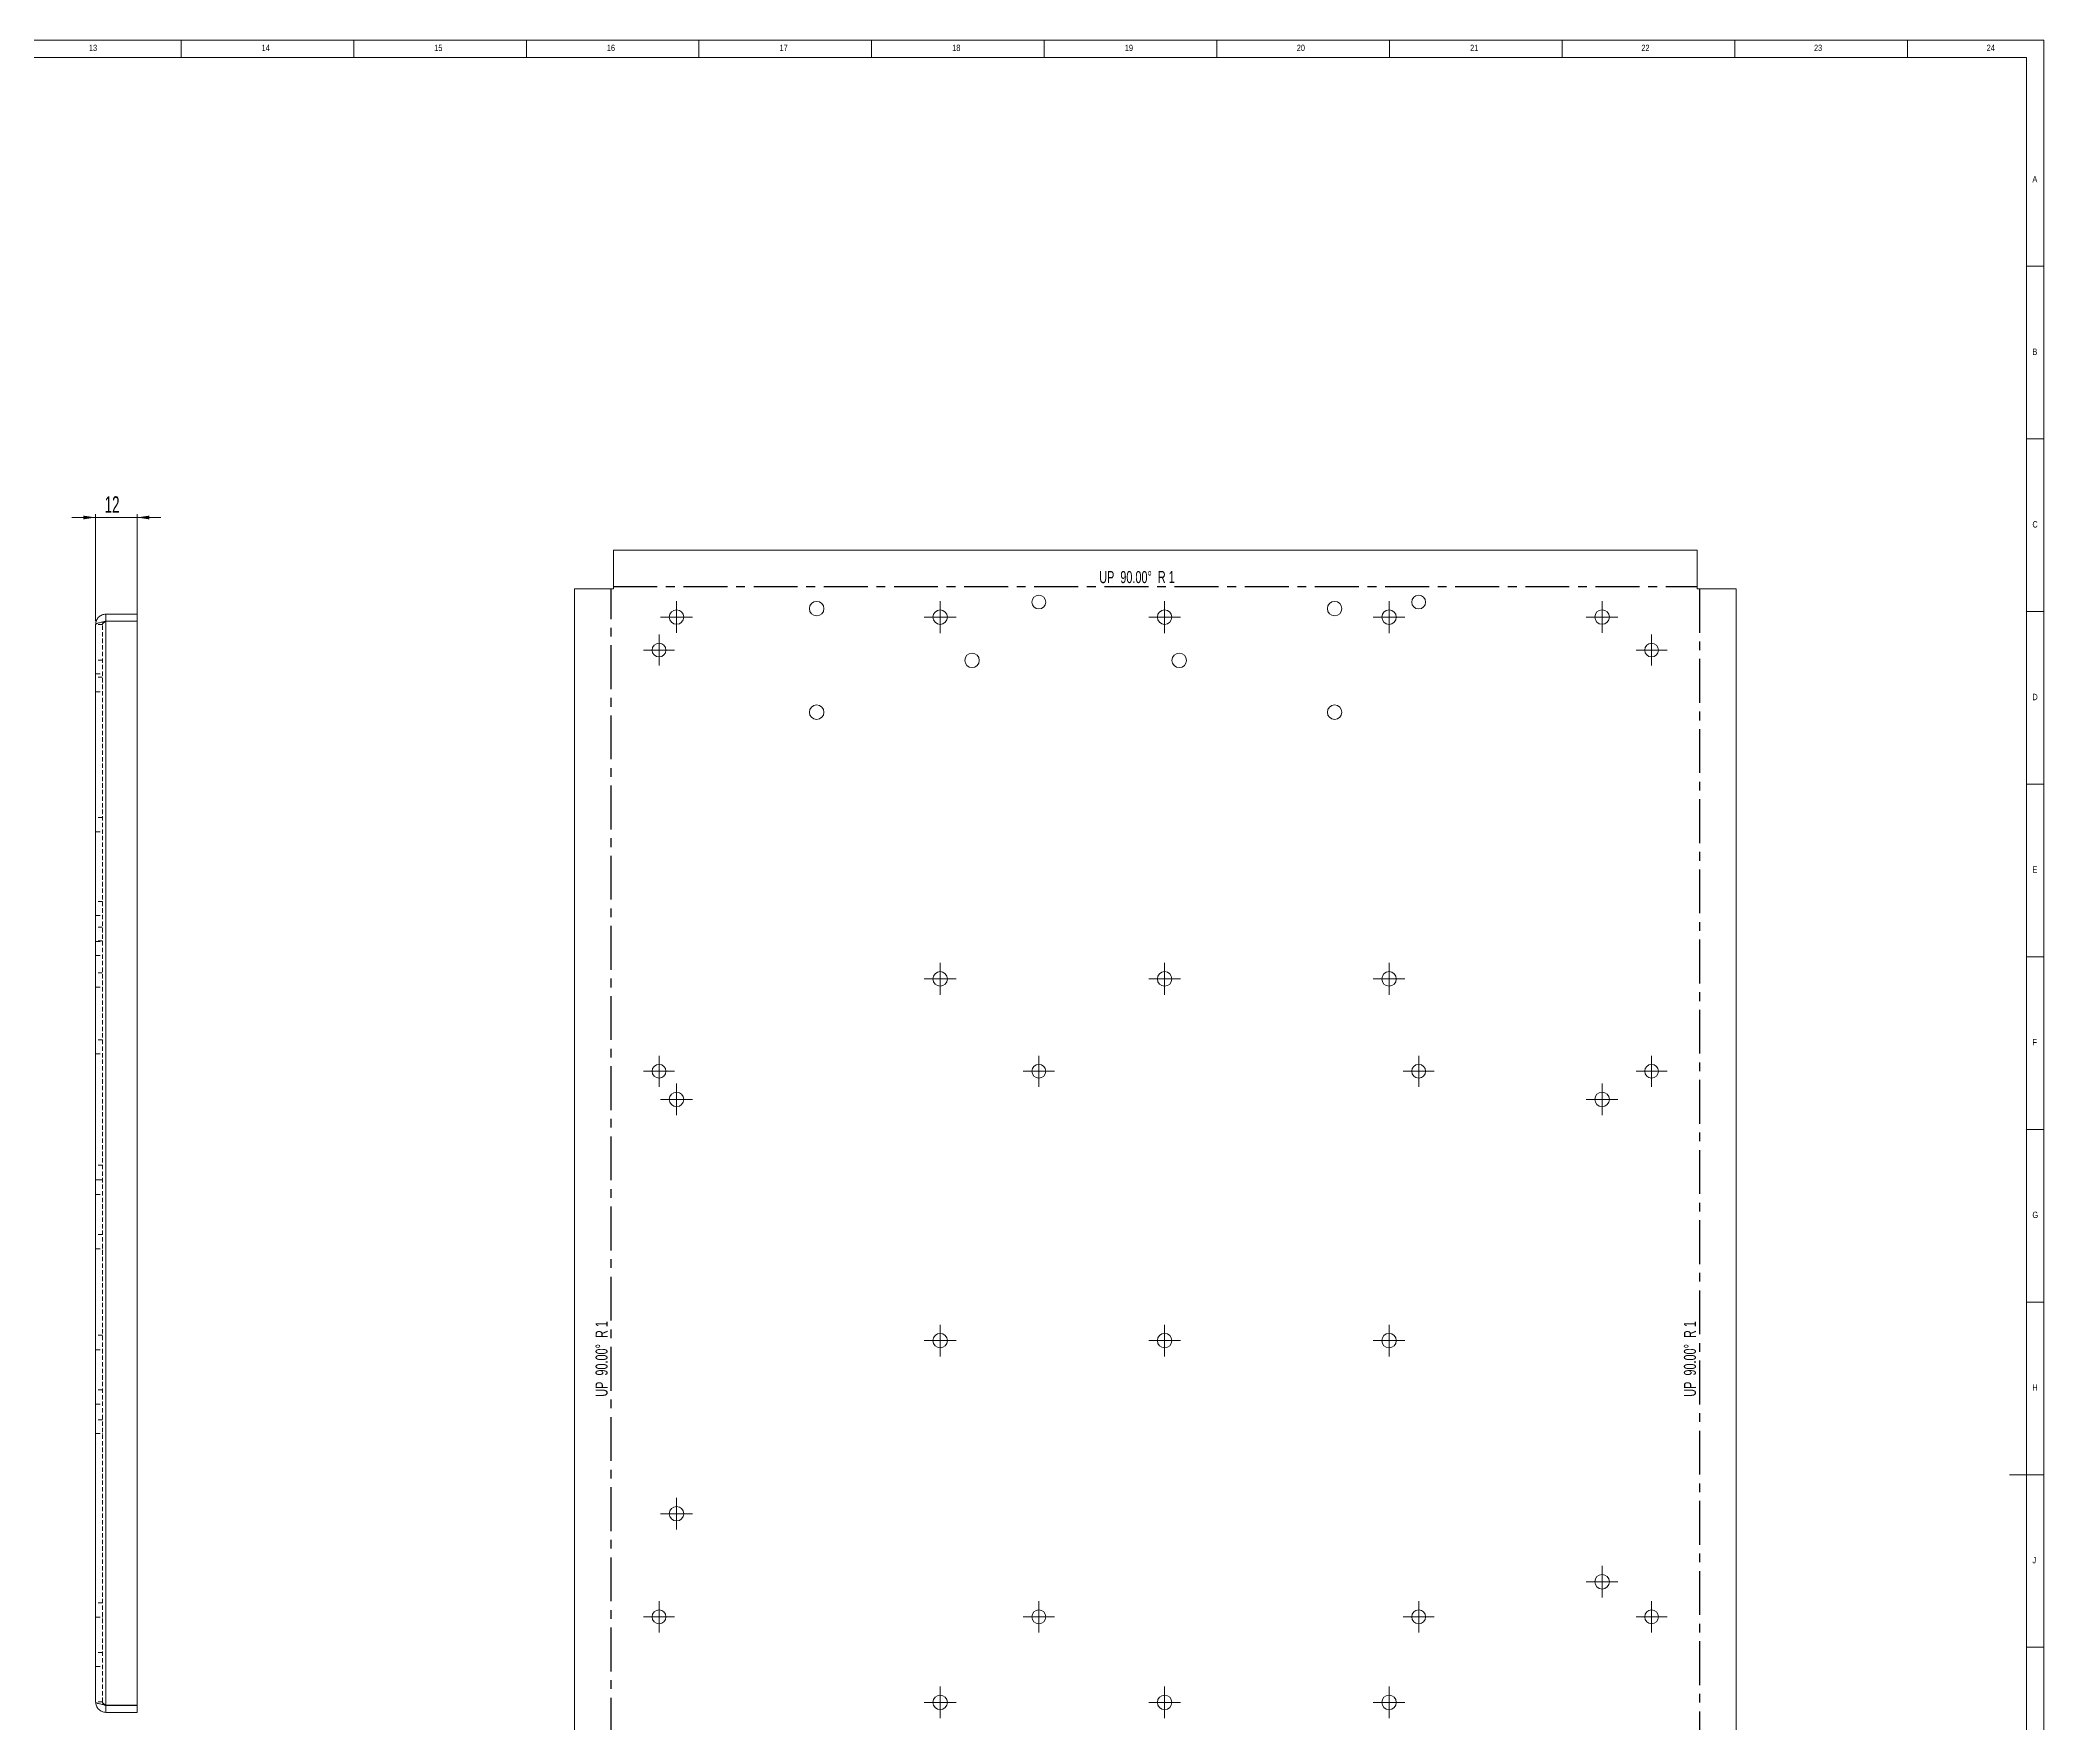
# Model space of a CAD drawing. Header units: millimetres. Extents: x 5 to 1184, y 5 to 836.
# Drawn here: x 604 to 1184, y 348 to 836 of the extents above; entities that cross this region are included whole.
import ezdxf

# ---------------------------------------------------------------- set-up
doc = ezdxf.new("R2010")
doc.units = ezdxf.units.MM
doc.linetypes.add('CENTERX2', pattern=[20.32, 12.7, -2.54, 2.54, -2.54])
doc.linetypes.add('HIDDEN', pattern=[1.905, 1.27, -0.635])
doc.styles.add('SLDTEXTSTYLE0', font='TXT', dxfattribs={"width": 0.75})
doc.styles.add('SLDTEXTSTYLE2', font='TXT', dxfattribs={"width": 0.605})
doc.styles.add('SLDTEXTSTYLE3', font='TXT', dxfattribs={"width": 0.671875})
doc.dimstyles.new('SLDDIMSTYLE2', dxfattribs={"dimtxt": 4.622974, "dimasz": 3.595646, "dimexe": 0, "dimexo": 0.0625, "dimgap": 1.155743, "dimtad": 2, "dimrnd": 1e-09, "dimzin": 12, "dimdsep": 46, "dimtxsty": 'SLDTEXTSTYLE2', "dimsah": 1, "dimcen": 0.09, "dimadec": 0, "dimazin": 0, "dimtfac": 1, "dimtofl": 0, "dimtmove": 0, "dimatfit": 3, "dimfxl": 1, "dimtolj": 1, "dimtzin": 12, "dimarcsym": 0})

# ---------------------------------------------------------------- blocks, each defined once
blk = doc.blocks.new('*D40')
at = {"color": 7, "linetype": 'Continuous', "lineweight": 0}
for p, q in [((619.76, 697.73), (612.85, 697.73)), ((619.76, 667.73), (619.76, 698.73)), ((619.76, 697.73), (631.76, 697.73)), ((631.76, 668.66), (631.76, 698.73)), ((631.76, 697.73), (638.67, 697.73))]:
    blk.add_line(p, q, dxfattribs=at)
for points in [[(619.76, 697.73), (616.16, 698.28), (616.16, 697.18)], [(631.76, 697.73), (635.36, 697.18), (635.36, 698.28)]]:
    blk.add_solid(points, dxfattribs=at)
at = {"color": 7, "linetype": 'Continuous', "lineweight": 0, "insert": (622.39, 703.87), "char_height": 4.763, "attachment_point": 1, "style": 'SLDTEXTSTYLE2'}
blk.add_mtext('12', dxfattribs=at)
blk = doc.blocks.new('SW_CENTERMARKSYMBOL_37')
at = {"color": 0, "linetype": 'Continuous', "lineweight": 0}
for p, q in [((-2.5, 0), (-4.6, 0)), ((0, 0), (-2.5, 0)), ((0, 2.5), (0, 4.6)), ((0, 0), (0, 2.5)), ((0, 0), (0, -2.5)), ((0, 0), (2.5, 0)), ((2.5, 0), (4.6, 0)), ((0, -2.5), (0, -4.6))]:
    blk.add_line(p, q, dxfattribs=at)
blk = doc.blocks.new('SW_CENTERMARKSYMBOL_39')
at = {"color": 0, "linetype": 'Continuous', "lineweight": 0}
for p, q in [((-2.5, 0), (-4.6, 0)), ((0, 0), (-2.5, 0)), ((0, 2.5), (0, 4.6)), ((0, 0), (0, 2.5)), ((0, 0), (0, -2.5)), ((0, 0), (2.5, 0)), ((2.5, 0), (4.6, 0)), ((0, -2.5), (0, -4.6))]:
    blk.add_line(p, q, dxfattribs=at)
blk = doc.blocks.new('SW_CENTERMARKSYMBOL_40')
at = {"color": 0, "linetype": 'Continuous', "lineweight": 0}
for p, q in [((-2.5, 0), (-4.6, 0)), ((0, 0), (-2.5, 0)), ((0, 2.5), (0, 4.6)), ((0, 0), (0, 2.5)), ((0, 0), (0, -2.5)), ((0, 0), (2.5, 0)), ((2.5, 0), (4.6, 0)), ((0, -2.5), (0, -4.6))]:
    blk.add_line(p, q, dxfattribs=at)
blk = doc.blocks.new('SW_CENTERMARKSYMBOL_41')
at = {"color": 0, "linetype": 'Continuous', "lineweight": 0}
for p, q in [((-2.5, 0), (-4.6, 0)), ((0, 0), (-2.5, 0)), ((0, 2.5), (0, 4.6)), ((0, 0), (0, 2.5)), ((0, 0), (0, -2.5)), ((0, 0), (2.5, 0)), ((2.5, 0), (4.6, 0)), ((0, -2.5), (0, -4.6))]:
    blk.add_line(p, q, dxfattribs=at)
blk = doc.blocks.new('SW_CENTERMARKSYMBOL_42')
at = {"color": 0, "linetype": 'Continuous', "lineweight": 0}
for p, q in [((-2.5, 0), (-4.6, 0)), ((0, 0), (-2.5, 0)), ((0, 2.5), (0, 4.6)), ((0, 0), (0, 2.5)), ((0, 0), (0, -2.5)), ((0, 0), (2.5, 0)), ((2.5, 0), (4.6, 0)), ((0, -2.5), (0, -4.6))]:
    blk.add_line(p, q, dxfattribs=at)
blk = doc.blocks.new('SW_CENTERMARKSYMBOL_43')
at = {"color": 0, "linetype": 'Continuous', "lineweight": 0}
for p, q in [((-2.5, 0), (-4.6, 0)), ((0, 0), (-2.5, 0)), ((0, 2.5), (0, 4.6)), ((0, 0), (0, 2.5)), ((0, 0), (0, -2.5)), ((0, 0), (2.5, 0)), ((2.5, 0), (4.6, 0)), ((0, -2.5), (0, -4.6))]:
    blk.add_line(p, q, dxfattribs=at)
blk = doc.blocks.new('SW_CENTERMARKSYMBOL_46')
at = {"color": 0, "linetype": 'Continuous', "lineweight": 0}
for p, q in [((-2.5, 0), (-4.6, 0)), ((0, 0), (-2.5, 0)), ((0, 2.5), (0, 4.6)), ((0, 0), (0, 2.5)), ((0, 0), (0, -2.5)), ((0, 0), (2.5, 0)), ((2.5, 0), (4.6, 0)), ((0, -2.5), (0, -4.6))]:
    blk.add_line(p, q, dxfattribs=at)
blk = doc.blocks.new('SW_CENTERMARKSYMBOL_47')
at = {"color": 0, "linetype": 'Continuous', "lineweight": 0}
for p, q in [((-2.5, 0), (-4.6, 0)), ((0, 0), (-2.5, 0)), ((0, 2.5), (0, 4.6)), ((0, 0), (0, 2.5)), ((0, 0), (0, -2.5)), ((0, 0), (2.5, 0)), ((2.5, 0), (4.6, 0)), ((0, -2.5), (0, -4.6))]:
    blk.add_line(p, q, dxfattribs=at)
blk = doc.blocks.new('SW_CENTERMARKSYMBOL_48')
at = {"color": 0, "linetype": 'Continuous', "lineweight": 0}
for p, q in [((-2.5, 0), (-4.6, 0)), ((0, 0), (-2.5, 0)), ((0, 2.5), (0, 4.6)), ((0, 0), (0, 2.5)), ((0, 0), (0, -2.5)), ((0, 0), (2.5, 0)), ((2.5, 0), (4.6, 0)), ((0, -2.5), (0, -4.6))]:
    blk.add_line(p, q, dxfattribs=at)
blk = doc.blocks.new('SW_CENTERMARKSYMBOL_49')
at = {"color": 0, "linetype": 'Continuous', "lineweight": 0}
for p, q in [((-2.5, 0), (-4.6, 0)), ((0, 0), (-2.5, 0)), ((0, 2.5), (0, 4.6)), ((0, 0), (0, 2.5)), ((0, 0), (0, -2.5)), ((0, 0), (2.5, 0)), ((2.5, 0), (4.6, 0)), ((0, -2.5), (0, -4.6))]:
    blk.add_line(p, q, dxfattribs=at)
blk = doc.blocks.new('SW_CENTERMARKSYMBOL_50')
at = {"color": 0, "linetype": 'Continuous', "lineweight": 0}
for p, q in [((-2.5, 0), (-4.6, 0)), ((0, 0), (-2.5, 0)), ((0, 2.5), (0, 4.6)), ((0, 0), (0, 2.5)), ((0, 0), (0, -2.5)), ((0, 0), (2.5, 0)), ((2.5, 0), (4.6, 0)), ((0, -2.5), (0, -4.6))]:
    blk.add_line(p, q, dxfattribs=at)
blk = doc.blocks.new('SW_CENTERMARKSYMBOL_51')
at = {"color": 0, "linetype": 'Continuous', "lineweight": 0}
for p, q in [((-2.5, 0), (-4.6, 0)), ((0, 0), (-2.5, 0)), ((0, 2.5), (0, 4.6)), ((0, 0), (0, 2.5)), ((0, 0), (0, -2.5)), ((0, 0), (2.5, 0)), ((2.5, 0), (4.6, 0)), ((0, -2.5), (0, -4.6))]:
    blk.add_line(p, q, dxfattribs=at)
blk = doc.blocks.new('SW_CENTERMARKSYMBOL_52')
at = {"color": 0, "linetype": 'Continuous', "lineweight": 0}
for p, q in [((-2.5, 0), (-4.6, 0)), ((0, 0), (-2.5, 0)), ((0, 2.5), (0, 4.6)), ((0, 0), (0, 2.5)), ((0, 0), (0, -2.5)), ((0, 0), (2.5, 0)), ((2.5, 0), (4.6, 0)), ((0, -2.5), (0, -4.6))]:
    blk.add_line(p, q, dxfattribs=at)
blk = doc.blocks.new('SW_CENTERMARKSYMBOL_53')
at = {"color": 0, "linetype": 'Continuous', "lineweight": 0}
for p, q in [((-2.5, 0), (-4.6, 0)), ((0, 0), (-2.5, 0)), ((0, 2.5), (0, 4.6)), ((0, 0), (0, 2.5)), ((0, 0), (0, -2.5)), ((0, 0), (2.5, 0)), ((2.5, 0), (4.6, 0)), ((0, -2.5), (0, -4.6))]:
    blk.add_line(p, q, dxfattribs=at)
blk = doc.blocks.new('SW_CENTERMARKSYMBOL_54')
at = {"color": 0, "linetype": 'Continuous', "lineweight": 0}
for p, q in [((-2.5, 0), (-4.6, 0)), ((0, 0), (-2.5, 0)), ((0, 2.5), (0, 4.6)), ((0, 0), (0, 2.5)), ((0, 0), (0, -2.5)), ((0, 0), (2.5, 0)), ((2.5, 0), (4.6, 0)), ((0, -2.5), (0, -4.6))]:
    blk.add_line(p, q, dxfattribs=at)
blk = doc.blocks.new('SW_CENTERMARKSYMBOL_55')
at = {"color": 0, "linetype": 'Continuous', "lineweight": 0}
for p, q in [((-2.5, 0), (-4.6, 0)), ((0, 0), (-2.5, 0)), ((0, 2.5), (0, 4.6)), ((0, 0), (0, 2.5)), ((0, 0), (0, -2.5)), ((0, 0), (2.5, 0)), ((2.5, 0), (4.6, 0)), ((0, -2.5), (0, -4.6))]:
    blk.add_line(p, q, dxfattribs=at)
blk = doc.blocks.new('SW_CENTERMARKSYMBOL_56')
at = {"color": 0, "linetype": 'Continuous', "lineweight": 0}
for p, q in [((-2.5, 0), (-4.6, 0)), ((0, 0), (-2.5, 0)), ((0, 2.5), (0, 4.6)), ((0, 0), (0, 2.5)), ((0, 0), (0, -2.5)), ((0, 0), (2.5, 0)), ((2.5, 0), (4.6, 0)), ((0, -2.5), (0, -4.6))]:
    blk.add_line(p, q, dxfattribs=at)
blk = doc.blocks.new('SW_CENTERMARKSYMBOL_58')
at = {"color": 0, "linetype": 'Continuous', "lineweight": 0}
for p, q in [((-2.5, 0), (-4.5, 0)), ((0, 0), (-2.5, 0)), ((0, 2.5), (0, 4.5)), ((0, 0), (0, 2.5)), ((0, 0), (0, -2.5)), ((0, 0), (2.5, 0)), ((2.5, 0), (4.5, 0)), ((0, -2.5), (0, -4.5))]:
    blk.add_line(p, q, dxfattribs=at)
blk = doc.blocks.new('SW_CENTERMARKSYMBOL_59')
at = {"color": 0, "linetype": 'Continuous', "lineweight": 0}
for p, q in [((-2.5, 0), (-4.5, 0)), ((0, 0), (-2.5, 0)), ((0, 2.5), (0, 4.5)), ((0, 0), (0, 2.5)), ((0, 0), (0, -2.5)), ((0, 0), (2.5, 0)), ((2.5, 0), (4.5, 0)), ((0, -2.5), (0, -4.5))]:
    blk.add_line(p, q, dxfattribs=at)
blk = doc.blocks.new('SW_CENTERMARKSYMBOL_60')
at = {"color": 0, "linetype": 'Continuous', "lineweight": 0}
for p, q in [((-2.5, 0), (-4.5, 0)), ((0, 0), (-2.5, 0)), ((0, 2.5), (0, 4.5)), ((0, 0), (0, 2.5)), ((0, 0), (0, -2.5)), ((0, 0), (2.5, 0)), ((2.5, 0), (4.5, 0)), ((0, -2.5), (0, -4.5))]:
    blk.add_line(p, q, dxfattribs=at)
blk = doc.blocks.new('SW_CENTERMARKSYMBOL_61')
at = {"color": 0, "linetype": 'Continuous', "lineweight": 0}
for p, q in [((-2.5, 0), (-4.5, 0)), ((0, 0), (-2.5, 0)), ((0, 2.5), (0, 4.5)), ((0, 0), (0, 2.5)), ((0, 0), (0, -2.5)), ((0, 0), (2.5, 0)), ((2.5, 0), (4.5, 0)), ((0, -2.5), (0, -4.5))]:
    blk.add_line(p, q, dxfattribs=at)
blk = doc.blocks.new('SW_CENTERMARKSYMBOL_62')
at = {"color": 0, "linetype": 'Continuous', "lineweight": 0}
for p, q in [((-2.5, 0), (-4.5, 0)), ((0, 0), (-2.5, 0)), ((0, 2.5), (0, 4.5)), ((0, 0), (0, 2.5)), ((0, 0), (0, -2.5)), ((0, 0), (2.5, 0)), ((2.5, 0), (4.5, 0)), ((0, -2.5), (0, -4.5))]:
    blk.add_line(p, q, dxfattribs=at)
blk = doc.blocks.new('SW_CENTERMARKSYMBOL_63')
at = {"color": 0, "linetype": 'Continuous', "lineweight": 0}
for p, q in [((-2.5, 0), (-4.5, 0)), ((0, 0), (-2.5, 0)), ((0, 2.5), (0, 4.5)), ((0, 0), (0, 2.5)), ((0, 0), (0, -2.5)), ((0, 0), (2.5, 0)), ((2.5, 0), (4.5, 0)), ((0, -2.5), (0, -4.5))]:
    blk.add_line(p, q, dxfattribs=at)
blk = doc.blocks.new('SW_CENTERMARKSYMBOL_65')
at = {"color": 0, "linetype": 'Continuous', "lineweight": 0}
for p, q in [((-2.5, 0), (-4.5, 0)), ((0, 0), (-2.5, 0)), ((0, 2.5), (0, 4.5)), ((0, 0), (0, 2.5)), ((0, 0), (0, -2.5)), ((0, 0), (2.5, 0)), ((2.5, 0), (4.5, 0)), ((0, -2.5), (0, -4.5))]:
    blk.add_line(p, q, dxfattribs=at)
blk = doc.blocks.new('SW_CENTERMARKSYMBOL_66')
at = {"color": 0, "linetype": 'Continuous', "lineweight": 0}
for p, q in [((-2.5, 0), (-4.5, 0)), ((0, 0), (-2.5, 0)), ((0, 2.5), (0, 4.5)), ((0, 0), (0, 2.5)), ((0, 0), (0, -2.5)), ((0, 0), (2.5, 0)), ((2.5, 0), (4.5, 0)), ((0, -2.5), (0, -4.5))]:
    blk.add_line(p, q, dxfattribs=at)
blk = doc.blocks.new('SW_CENTERMARKSYMBOL_67')
at = {"color": 0, "linetype": 'Continuous', "lineweight": 0}
for p, q in [((-2.5, 0), (-4.5, 0)), ((0, 0), (-2.5, 0)), ((0, 2.5), (0, 4.5)), ((0, 0), (0, 2.5)), ((0, 0), (0, -2.5)), ((0, 0), (2.5, 0)), ((2.5, 0), (4.5, 0)), ((0, -2.5), (0, -4.5))]:
    blk.add_line(p, q, dxfattribs=at)
blk = doc.blocks.new('SW_CENTERMARKSYMBOL_68')
at = {"color": 0, "linetype": 'Continuous', "lineweight": 0}
for p, q in [((-2.5, 0), (-4.5, 0)), ((0, 0), (-2.5, 0)), ((0, 2.5), (0, 4.5)), ((0, 0), (0, 2.5)), ((0, 0), (0, -2.5)), ((0, 0), (2.5, 0)), ((2.5, 0), (4.5, 0)), ((0, -2.5), (0, -4.5))]:
    blk.add_line(p, q, dxfattribs=at)
blk = doc.blocks.new('SW_CENTERMARKSYMBOL_69')
at = {"color": 0, "linetype": 'Continuous', "lineweight": 0}
for p, q in [((-2.5, 0), (-4.6, 0)), ((0, 0), (-2.5, 0)), ((0, 2.5), (0, 4.6)), ((0, 0), (0, 2.5)), ((0, 0), (0, -2.5)), ((0, 0), (2.5, 0)), ((2.5, 0), (4.6, 0)), ((0, -2.5), (0, -4.6))]:
    blk.add_line(p, q, dxfattribs=at)
blk = doc.blocks.new('SW_CENTERMARKSYMBOL_72')
at = {"color": 0, "linetype": 'Continuous', "lineweight": 0}
for p, q in [((-2.5, 0), (-4.6, 0)), ((0, 0), (-2.5, 0)), ((0, 2.5), (0, 4.6)), ((0, 0), (0, 2.5)), ((0, 0), (0, -2.5)), ((0, 0), (2.5, 0)), ((2.5, 0), (4.6, 0)), ((0, -2.5), (0, -4.6))]:
    blk.add_line(p, q, dxfattribs=at)
blk = doc.blocks.new('SW_CENTERMARKSYMBOL_74')
at = {"color": 0, "linetype": 'Continuous', "lineweight": 0}
for p, q in [((-2.5, 0), (-4.6, 0)), ((0, 0), (-2.5, 0)), ((0, 2.5), (0, 4.6)), ((0, 0), (0, 2.5)), ((0, 0), (0, -2.5)), ((0, 0), (2.5, 0)), ((2.5, 0), (4.6, 0)), ((0, -2.5), (0, -4.6))]:
    blk.add_line(p, q, dxfattribs=at)
blk = doc.blocks.new('SW_CENTERMARKSYMBOL_75')
at = {"color": 0, "linetype": 'Continuous', "lineweight": 0}
for p, q in [((-2.5, 0), (-4.6, 0)), ((0, 0), (-2.5, 0)), ((0, 2.5), (0, 4.6)), ((0, 0), (0, 2.5)), ((0, 0), (0, -2.5)), ((0, 0), (2.5, 0)), ((2.5, 0), (4.6, 0)), ((0, -2.5), (0, -4.6))]:
    blk.add_line(p, q, dxfattribs=at)
blk = doc.blocks.new('SW_CENTERMARKSYMBOL_76')
at = {"color": 0, "linetype": 'Continuous', "lineweight": 0}
for p, q in [((-2.5, 0), (-4.6, 0)), ((0, 0), (-2.5, 0)), ((0, 2.5), (0, 4.6)), ((0, 0), (0, 2.5)), ((0, 0), (0, -2.5)), ((0, 0), (2.5, 0)), ((2.5, 0), (4.6, 0)), ((0, -2.5), (0, -4.6))]:
    blk.add_line(p, q, dxfattribs=at)
blk = doc.blocks.new('SW_CENTERMARKSYMBOL_77')
at = {"color": 0, "linetype": 'Continuous', "lineweight": 0}
for p, q in [((-2.5, 0), (-4.6, 0)), ((0, 0), (-2.5, 0)), ((0, 2.5), (0, 4.6)), ((0, 0), (0, 2.5)), ((0, 0), (0, -2.5)), ((0, 0), (2.5, 0)), ((2.5, 0), (4.6, 0)), ((0, -2.5), (0, -4.6))]:
    blk.add_line(p, q, dxfattribs=at)
blk = doc.blocks.new('SW_CENTERMARKSYMBOL_78')
at = {"color": 0, "linetype": 'Continuous', "lineweight": 0}
for p, q in [((-2.5, 0), (-4.6, 0)), ((0, 0), (-2.5, 0)), ((0, 2.5), (0, 4.6)), ((0, 0), (0, 2.5)), ((0, 0), (0, -2.5)), ((0, 0), (2.5, 0)), ((2.5, 0), (4.6, 0)), ((0, -2.5), (0, -4.6))]:
    blk.add_line(p, q, dxfattribs=at)
blk = doc.blocks.new('SW_CENTERMARKSYMBOL_81')
at = {"color": 0, "linetype": 'Continuous', "lineweight": 0}
for p, q in [((-2.5, 0), (-4.6, 0)), ((0, 0), (-2.5, 0)), ((0, 2.5), (0, 4.6)), ((0, 0), (0, 2.5)), ((0, 0), (0, -2.5)), ((0, 0), (2.5, 0)), ((2.5, 0), (4.6, 0)), ((0, -2.5), (0, -4.6))]:
    blk.add_line(p, q, dxfattribs=at)
blk = doc.blocks.new('SW_CENTERMARKSYMBOL_82')
at = {"color": 0, "linetype": 'Continuous', "lineweight": 0}
for p, q in [((-2.5, 0), (-4.6, 0)), ((0, 0), (-2.5, 0)), ((0, 2.5), (0, 4.6)), ((0, 0), (0, 2.5)), ((0, 0), (0, -2.5)), ((0, 0), (2.5, 0)), ((2.5, 0), (4.6, 0)), ((0, -2.5), (0, -4.6))]:
    blk.add_line(p, q, dxfattribs=at)
blk = doc.blocks.new('SW_CENTERMARKSYMBOL_83')
at = {"color": 0, "linetype": 'Continuous', "lineweight": 0}
for p, q in [((-2.5, 0), (-4.6, 0)), ((0, 0), (-2.5, 0)), ((0, 2.5), (0, 4.6)), ((0, 0), (0, 2.5)), ((0, 0), (0, -2.5)), ((0, 0), (2.5, 0)), ((2.5, 0), (4.6, 0)), ((0, -2.5), (0, -4.6))]:
    blk.add_line(p, q, dxfattribs=at)
blk = doc.blocks.new('SW_CENTERMARKSYMBOL_84')
at = {"color": 0, "linetype": 'Continuous', "lineweight": 0}
for p, q in [((-2.5, 0), (-4.6, 0)), ((0, 0), (-2.5, 0)), ((0, 2.5), (0, 4.6)), ((0, 0), (0, 2.5)), ((0, 0), (0, -2.5)), ((0, 0), (2.5, 0)), ((2.5, 0), (4.6, 0)), ((0, -2.5), (0, -4.6))]:
    blk.add_line(p, q, dxfattribs=at)
blk = doc.blocks.new('SW_CENTERMARKSYMBOL_85')
at = {"color": 0, "linetype": 'Continuous', "lineweight": 0}
for p, q in [((-2.5, 0), (-4.6, 0)), ((0, 0), (-2.5, 0)), ((0, 2.5), (0, 4.6)), ((0, 0), (0, 2.5)), ((0, 0), (0, -2.5)), ((0, 0), (2.5, 0)), ((2.5, 0), (4.6, 0)), ((0, -2.5), (0, -4.6))]:
    blk.add_line(p, q, dxfattribs=at)
blk = doc.blocks.new('SW_CENTERMARKSYMBOL_86')
at = {"color": 0, "linetype": 'Continuous', "lineweight": 0}
for p, q in [((-2.5, 0), (-4.6, 0)), ((0, 0), (-2.5, 0)), ((0, 2.5), (0, 4.6)), ((0, 0), (0, 2.5)), ((0, 0), (0, -2.5)), ((0, 0), (2.5, 0)), ((2.5, 0), (4.6, 0)), ((0, -2.5), (0, -4.6))]:
    blk.add_line(p, q, dxfattribs=at)
blk = doc.blocks.new('SW_CENTERMARKSYMBOL_87')
at = {"color": 0, "linetype": 'Continuous', "lineweight": 0}
for p, q in [((-2.5, 0), (-4.6, 0)), ((0, 0), (-2.5, 0)), ((0, 2.5), (0, 4.6)), ((0, 0), (0, 2.5)), ((0, 0), (0, -2.5)), ((0, 0), (2.5, 0)), ((2.5, 0), (4.6, 0)), ((0, -2.5), (0, -4.6))]:
    blk.add_line(p, q, dxfattribs=at)
blk = doc.blocks.new('SW_CENTERMARKSYMBOL_88')
at = {"color": 0, "linetype": 'Continuous', "lineweight": 0}
for p, q in [((-2.5, 0), (-4.6, 0)), ((0, 0), (-2.5, 0)), ((0, 2.5), (0, 4.6)), ((0, 0), (0, 2.5)), ((0, 0), (0, -2.5)), ((0, 0), (2.5, 0)), ((2.5, 0), (4.6, 0)), ((0, -2.5), (0, -4.6))]:
    blk.add_line(p, q, dxfattribs=at)
blk = doc.blocks.new('SW_CENTERMARKSYMBOL_89')
at = {"color": 0, "linetype": 'Continuous', "lineweight": 0}
for p, q in [((-2.5, 0), (-4.6, 0)), ((0, 0), (-2.5, 0)), ((0, 2.5), (0, 4.6)), ((0, 0), (0, 2.5)), ((0, 0), (0, -2.5)), ((0, 0), (2.5, 0)), ((2.5, 0), (4.6, 0)), ((0, -2.5), (0, -4.6))]:
    blk.add_line(p, q, dxfattribs=at)
blk = doc.blocks.new('SW_CENTERMARKSYMBOL_90')
at = {"color": 0, "linetype": 'Continuous', "lineweight": 0}
for p, q in [((-2.5, 0), (-4.6, 0)), ((0, 0), (-2.5, 0)), ((0, 2.5), (0, 4.6)), ((0, 0), (0, 2.5)), ((0, 0), (0, -2.5)), ((0, 0), (2.5, 0)), ((2.5, 0), (4.6, 0)), ((0, -2.5), (0, -4.6))]:
    blk.add_line(p, q, dxfattribs=at)
blk = doc.blocks.new('SW_CENTERMARKSYMBOL_91')
at = {"color": 0, "linetype": 'Continuous', "lineweight": 0}
for p, q in [((-2.5, 0), (-4.6, 0)), ((0, 0), (-2.5, 0)), ((0, 2.5), (0, 4.6)), ((0, 0), (0, 2.5)), ((0, 0), (0, -2.5)), ((0, 0), (2.5, 0)), ((2.5, 0), (4.6, 0)), ((0, -2.5), (0, -4.6))]:
    blk.add_line(p, q, dxfattribs=at)
blk = doc.blocks.new('SW_CENTERMARKSYMBOL_93')
at = {"color": 0, "linetype": 'Continuous', "lineweight": 0}
for p, q in [((-2.5, 0), (-4.5, 0)), ((0, 0), (-2.5, 0)), ((0, 2.5), (0, 4.5)), ((0, 0), (0, 2.5)), ((0, 0), (0, -2.5)), ((0, 0), (2.5, 0)), ((2.5, 0), (4.5, 0)), ((0, -2.5), (0, -4.5))]:
    blk.add_line(p, q, dxfattribs=at)
blk = doc.blocks.new('SW_CENTERMARKSYMBOL_94')
at = {"color": 0, "linetype": 'Continuous', "lineweight": 0}
for p, q in [((-2.5, 0), (-4.5, 0)), ((0, 0), (-2.5, 0)), ((0, 2.5), (0, 4.5)), ((0, 0), (0, 2.5)), ((0, 0), (0, -2.5)), ((0, 0), (2.5, 0)), ((2.5, 0), (4.5, 0)), ((0, -2.5), (0, -4.5))]:
    blk.add_line(p, q, dxfattribs=at)
blk = doc.blocks.new('SW_CENTERMARKSYMBOL_95')
at = {"color": 0, "linetype": 'Continuous', "lineweight": 0}
for p, q in [((-2.5, 0), (-4.5, 0)), ((0, 0), (-2.5, 0)), ((0, 2.5), (0, 4.5)), ((0, 0), (0, 2.5)), ((0, 0), (0, -2.5)), ((0, 0), (2.5, 0)), ((2.5, 0), (4.5, 0)), ((0, -2.5), (0, -4.5))]:
    blk.add_line(p, q, dxfattribs=at)
blk = doc.blocks.new('SW_CENTERMARKSYMBOL_96')
at = {"color": 0, "linetype": 'Continuous', "lineweight": 0}
for p, q in [((-2.5, 0), (-4.5, 0)), ((0, 0), (-2.5, 0)), ((0, 2.5), (0, 4.5)), ((0, 0), (0, 2.5)), ((0, 0), (0, -2.5)), ((0, 0), (2.5, 0)), ((2.5, 0), (4.5, 0)), ((0, -2.5), (0, -4.5))]:
    blk.add_line(p, q, dxfattribs=at)
blk = doc.blocks.new('SW_CENTERMARKSYMBOL_97')
at = {"color": 0, "linetype": 'Continuous', "lineweight": 0}
for p, q in [((-2.5, 0), (-4.5, 0)), ((0, 0), (-2.5, 0)), ((0, 2.5), (0, 4.5)), ((0, 0), (0, 2.5)), ((0, 0), (0, -2.5)), ((0, 0), (2.5, 0)), ((2.5, 0), (4.5, 0)), ((0, -2.5), (0, -4.5))]:
    blk.add_line(p, q, dxfattribs=at)
blk = doc.blocks.new('SW_CENTERMARKSYMBOL_98')
at = {"color": 0, "linetype": 'Continuous', "lineweight": 0}
for p, q in [((-2.5, 0), (-4.5, 0)), ((0, 0), (-2.5, 0)), ((0, 2.5), (0, 4.5)), ((0, 0), (0, 2.5)), ((0, 0), (0, -2.5)), ((0, 0), (2.5, 0)), ((2.5, 0), (4.5, 0)), ((0, -2.5), (0, -4.5))]:
    blk.add_line(p, q, dxfattribs=at)
blk = doc.blocks.new('SW_CENTERMARKSYMBOL_100')
at = {"color": 0, "linetype": 'Continuous', "lineweight": 0}
for p, q in [((-2.5, 0), (-4.5, 0)), ((0, 0), (-2.5, 0)), ((0, 2.5), (0, 4.5)), ((0, 0), (0, 2.5)), ((0, 0), (0, -2.5)), ((0, 0), (2.5, 0)), ((2.5, 0), (4.5, 0)), ((0, -2.5), (0, -4.5))]:
    blk.add_line(p, q, dxfattribs=at)
blk = doc.blocks.new('SW_CENTERMARKSYMBOL_101')
at = {"color": 0, "linetype": 'Continuous', "lineweight": 0}
for p, q in [((-2.5, 0), (-4.5, 0)), ((0, 0), (-2.5, 0)), ((0, 2.5), (0, 4.5)), ((0, 0), (0, 2.5)), ((0, 0), (0, -2.5)), ((0, 0), (2.5, 0)), ((2.5, 0), (4.5, 0)), ((0, -2.5), (0, -4.5))]:
    blk.add_line(p, q, dxfattribs=at)
blk = doc.blocks.new('SW_CENTERMARKSYMBOL_102')
at = {"color": 0, "linetype": 'Continuous', "lineweight": 0}
for p, q in [((-2.5, 0), (-4.5, 0)), ((0, 0), (-2.5, 0)), ((0, 2.5), (0, 4.5)), ((0, 0), (0, 2.5)), ((0, 0), (0, -2.5)), ((0, 0), (2.5, 0)), ((2.5, 0), (4.5, 0)), ((0, -2.5), (0, -4.5))]:
    blk.add_line(p, q, dxfattribs=at)
blk = doc.blocks.new('SW_CENTERMARKSYMBOL_103')
at = {"color": 0, "linetype": 'Continuous', "lineweight": 0}
for p, q in [((-2.5, 0), (-4.5, 0)), ((0, 0), (-2.5, 0)), ((0, 2.5), (0, 4.5)), ((0, 0), (0, 2.5)), ((0, 0), (0, -2.5)), ((0, 0), (2.5, 0)), ((2.5, 0), (4.5, 0)), ((0, -2.5), (0, -4.5))]:
    blk.add_line(p, q, dxfattribs=at)
blk = doc.blocks.new('SW_CENTERMARKSYMBOL_104')
at = {"color": 0, "linetype": 'Continuous', "lineweight": 0}
for p, q in [((-2.5, 0), (-4.6, 0)), ((0, 0), (-2.5, 0)), ((0, 2.5), (0, 4.6)), ((0, 0), (0, 2.5)), ((0, 0), (0, -2.5)), ((0, 0), (2.5, 0)), ((2.5, 0), (4.6, 0)), ((0, -2.5), (0, -4.6))]:
    blk.add_line(p, q, dxfattribs=at)

msp = doc.modelspace()

# ---------------------------------------------------------------- linework, layer by layer
at = {"color": 7, "linetype": 'Continuous', "lineweight": 0}
for p, q in [((1184, 836), (5, 836)), ((644.5, 831), (644.5, 836)), ((694.5, 836), (694.5, 831)), ((744.5, 831), (744.5, 836)), ((794.5, 836), (794.5, 831)), ((844.5, 831), (844.5, 836)), ((894.5, 836), (894.5, 831)), ((944.5, 831), (944.5, 836)), ((994.5, 836), (994.5, 831)), ((1044.5, 831), (1044.5, 836)), ((1094.5, 836), (1094.5, 831)), ((1144.5, 831), (1144.5, 836)), ((1184, 5), (1184, 836)), ((1179, 831), (10, 831)), ((1179, 60.25), (1179, 831)), ((1184, 770.5), (1179, 770.5)), ((1179, 720.5), (1184, 720.5)), ((1184, 670.5), (1179, 670.5)), ((1179, 620.5), (1184, 620.5)), ((1184, 570.5), (1179, 570.5)), ((1179, 520.5), (1184, 520.5)), ((1184, 470.5), (1179, 470.5)), ((1184, 420.5), (1174, 420.5)), ((1184, 370.5), (1179, 370.5))]:
    msp.add_line(p, q, dxfattribs=at)
at = {"color": 7, "linetype": 'Continuous', "lineweight": 15}
for p, q in [((769.695, 677.067), (769.695, 688.279)), ((769.695, 688.279), (1083.614, 688.279)), ((1083.614, 677.067), (1083.614, 688.279)), ((758.483, 241.608), (758.483, 677.067)), ((769.695, 677.067), (758.483, 677.067)), ((1083.614, 677.067), (1094.826, 677.067)), ((1094.826, 677.067), (1094.826, 241.608)), ((622.76, 669.73), (622.76, 667.73)), ((622.76, 669.73), (631.76, 669.73)), ((622.76, 667.73), (631.76, 667.73)), ((622.76, 353.741), (622.76, 667.66)), ((622.76, 667.66), (631.76, 667.66)), ((631.76, 669.73), (631.76, 667.73)), ((631.76, 353.741), (631.76, 667.66)), ((619.76, 354.67), (619.76, 666.73)), ((622.76, 353.741), (631.76, 353.741)), ((622.76, 351.67), (622.76, 353.67)), ((622.76, 353.67), (631.76, 353.67)), ((622.76, 351.67), (631.76, 351.67)), ((631.76, 351.67), (631.76, 353.67))]:
    msp.add_line(p, q, dxfattribs=at)
at = {"color": 7, "linetype": 'CENTERX2'}
for p, q in [((769.054, 241.608), (769.054, 677.067)), ((769.695, 677.708), (1083.614, 677.708)), ((1084.255, 677.067), (1084.255, 241.608))]:
    msp.add_line(p, q, dxfattribs=at)
at = {"color": 7, "linetype": 'HIDDEN', "lineweight": 0}
for p, q in [((621.76, 666.73), (619.76, 666.73)), ((621.76, 354.67), (621.76, 666.73)), ((621.76, 656.43), (619.76, 656.43)), ((619.76, 652.43), (621.76, 652.43)), ((621.76, 651.46), (619.76, 651.46)), ((619.76, 647.26), (621.76, 647.26)), ((621.76, 610.88), (619.76, 610.88)), ((619.76, 606.68), (621.76, 606.68)), ((621.76, 586.47), (619.76, 586.47)), ((619.76, 582.47), (621.76, 582.47)), ((621.76, 579.11), (619.76, 579.11)), ((621.76, 575.11), (619.76, 575.11)), ((619.76, 574.91), (621.76, 574.91)), ((619.76, 570.91), (621.76, 570.91)), ((621.76, 565.88), (619.76, 565.88)), ((619.76, 561.68), (621.76, 561.68)), ((621.76, 546.43), (619.76, 546.43)), ((619.76, 542.43), (621.76, 542.43)), ((621.76, 510.11), (619.76, 510.11)), ((619.76, 505.91), (621.76, 505.91)), ((621.76, 505.88), (619.76, 505.88)), ((619.76, 501.68), (621.76, 501.68)), ((621.76, 490.11), (619.76, 490.11)), ((619.76, 485.91), (621.76, 485.91)), ((621.76, 460.88), (619.76, 460.88)), ((619.76, 456.68), (621.76, 456.68)), ((621.76, 445.11), (619.76, 445.11)), ((619.76, 440.91), (621.76, 440.91)), ((621.76, 436.43), (619.76, 436.43)), ((619.76, 432.43), (621.76, 432.43)), ((621.76, 383.41), (619.76, 383.41)), ((619.76, 379.21), (621.76, 379.21)), ((621.76, 368.97), (619.76, 368.97)), ((619.76, 364.97), (621.76, 364.97)), ((621.76, 354.67), (619.76, 354.67))]:
    msp.add_line(p, q, dxfattribs=at)
at = {"color": 7, "linetype": 'Continuous', "lineweight": 15}
for centre, radius in [((828.575, 671.338), 2.1), ((892.925, 673.238), 2), ((978.575, 671.338), 2.1), ((1002.925, 673.238), 2), ((787.995, 668.888), 2.1), ((864.345, 668.868), 2.1), ((929.345, 668.868), 2.1), ((994.345, 668.868), 2.1), ((1056.045, 668.888), 2.1), ((782.925, 659.338), 2), ((873.575, 656.338), 2.1), ((933.575, 656.338), 2.1), ((1070.385, 659.338), 2), ((828.575, 641.338), 2.1), ((978.575, 641.338), 2.1), ((864.345, 564.098), 2.1), ((929.345, 564.098), 2.1), ((994.345, 564.098), 2.1), ((782.925, 537.338), 2), ((892.925, 537.338), 2), ((1002.925, 537.338), 2), ((1070.385, 537.338), 2), ((787.995, 529.188), 2.1), ((1056.045, 529.188), 2.1), ((864.345, 459.328), 2.1), ((929.345, 459.328), 2.1), ((994.345, 459.328), 2.1), ((787.995, 409.188), 2.1), ((1056.045, 389.488), 2.1), ((782.925, 379.338), 2), ((892.925, 379.338), 2), ((1002.925, 379.338), 2), ((1070.385, 379.338), 2), ((864.345, 354.558), 2.1), ((929.345, 354.558), 2.1), ((994.345, 354.558), 2.1)]:
    msp.add_circle(centre, radius, dxfattribs=at)
for points, knots in [([(622.76, 669.73), (622.562, 669.73), (622.367, 669.711), (621.984, 669.635), (621.793, 669.577), (621.43, 669.427), (621.258, 669.335), (620.932, 669.117), (620.778, 668.991), (620.501, 668.714), (620.377, 668.563), (620.158, 668.236), (620.064, 668.061), (619.84, 667.52), (619.76, 667.126), (619.76, 666.73)], [0, 0, 0, 0, 0.125, 0.125, 0.25, 0.25, 0.375, 0.375, 0.5, 0.5, 0.625, 0.625, 0.75, 0.75, 1, 1, 1, 1]), ([(619.76, 666.73), (619.76, 666.769), (619.779, 666.808), (619.856, 666.885), (619.913, 666.924), (620.064, 667.001), (620.156, 667.04), (620.373, 667.117), (620.5, 667.156), (620.776, 667.233), (620.927, 667.272), (621.254, 667.349), (621.429, 667.388), (621.97, 667.504), (622.364, 667.582), (622.76, 667.66)], [0, 0, 0, 0, 0.125, 0.125, 0.25, 0.25, 0.375, 0.375, 0.5, 0.5, 0.625, 0.625, 0.75, 0.75, 1, 1, 1, 1]), ([(622.76, 667.73), (622.608, 667.719), (622.408, 667.705), (622.257, 667.581), (622.22, 667.551)], [0, 0, 0, 0, 0.75695033, 1, 1, 1, 1]), ([(622.76, 353.741), (622.562, 353.78), (622.367, 353.819), (621.984, 353.896), (621.793, 353.935), (621.43, 354.012), (621.258, 354.051), (620.932, 354.128), (620.778, 354.167), (620.501, 354.244), (620.377, 354.282), (620.158, 354.36), (620.064, 354.399), (619.84, 354.515), (619.76, 354.592), (619.76, 354.67)], [0, 0, 0, 0, 0.125, 0.125, 0.25, 0.25, 0.375, 0.375, 0.5, 0.5, 0.625, 0.625, 0.75, 0.75, 1, 1, 1, 1]), ([(619.76, 354.67), (619.76, 354.472), (619.779, 354.277), (619.856, 353.894), (619.913, 353.704), (620.064, 353.34), (620.156, 353.168), (620.373, 352.842), (620.5, 352.688), (620.776, 352.411), (620.927, 352.287), (621.254, 352.068), (621.429, 351.975), (621.97, 351.75), (622.364, 351.67), (622.76, 351.67)], [0, 0, 0, 0, 0.125, 0.125, 0.25, 0.25, 0.375, 0.375, 0.5, 0.5, 0.625, 0.625, 0.75, 0.75, 1, 1, 1, 1]), ([(622.226, 353.847), (622.289, 353.803), (622.448, 353.691), (622.643, 353.678), (622.76, 353.67)], [0, 0, 0, 0, 0.4000105, 1, 1, 1, 1])]:
    msp.add_open_spline(points, degree=3, knots=knots, dxfattribs=at)
at = {"color": 7, "linetype": 'HIDDEN', "lineweight": 0}
for points, knots in [([(621.76, 666.73), (621.76, 666.809), (621.786, 666.884), (621.886, 667.04), (621.959, 667.117), (622.145, 667.272), (622.255, 667.349), (622.498, 667.504), (622.628, 667.581), (622.76, 667.66)], [0, 0, 0, 0, 0.25, 0.25, 0.5, 0.5, 0.75, 0.75, 1, 1, 1, 1]), ([(622.22, 667.551), (622.15, 667.506), (621.97, 667.389), (621.798, 667.088), (621.772, 666.844), (621.76, 666.73)], [0, 0, 0, 0, 0.253975, 0.6507665, 1, 1, 1, 1]), ([(621.76, 354.67), (621.78, 354.525), (621.818, 354.251), (622.016, 353.96), (622.178, 353.873), (622.226, 353.847)], [0, 0, 0, 0, 0.4424886, 0.8370223, 1, 1, 1, 1]), ([(622.76, 353.741), (622.628, 353.819), (622.5, 353.895), (622.257, 354.05), (622.147, 354.127), (621.961, 354.283), (621.887, 354.36), (621.786, 354.515), (621.76, 354.592), (621.76, 354.67)], [0, 0, 0, 0, 0.25, 0.25, 0.5, 0.5, 0.75, 0.75, 1, 1, 1, 1])]:
    msp.add_open_spline(points, degree=3, knots=knots, dxfattribs=at)

# ---------------------------------------------------------------- block references
at = {"color": 7, "linetype": 'Continuous', "lineweight": 0}
for name, p in [('SW_CENTERMARKSYMBOL_42', (787.995, 668.888)), ('SW_CENTERMARKSYMBOL_77', (787.995, 668.888)), ('SW_CENTERMARKSYMBOL_56', (864.345, 668.868)), ('SW_CENTERMARKSYMBOL_91', (864.345, 668.868)), ('SW_CENTERMARKSYMBOL_52', (929.345, 668.868)), ('SW_CENTERMARKSYMBOL_87', (929.345, 668.868)), ('SW_CENTERMARKSYMBOL_48', (994.345, 668.868)), ('SW_CENTERMARKSYMBOL_83', (994.345, 668.868)), ('SW_CENTERMARKSYMBOL_39', (1056.045, 668.888)), ('SW_CENTERMARKSYMBOL_74', (1056.045, 668.888)), ('SW_CENTERMARKSYMBOL_61', (782.925, 659.338)), ('SW_CENTERMARKSYMBOL_96', (782.925, 659.338)), ('SW_CENTERMARKSYMBOL_60', (1070.385, 659.338)), ('SW_CENTERMARKSYMBOL_95', (1070.385, 659.338)), ('SW_CENTERMARKSYMBOL_55', (864.345, 564.098)), ('SW_CENTERMARKSYMBOL_90', (864.345, 564.098)), ('SW_CENTERMARKSYMBOL_51', (929.345, 564.098)), ('SW_CENTERMARKSYMBOL_86', (929.345, 564.098)), ('SW_CENTERMARKSYMBOL_47', (994.345, 564.098)), ('SW_CENTERMARKSYMBOL_82', (994.345, 564.098)), ('SW_CENTERMARKSYMBOL_62', (782.925, 537.338)), ('SW_CENTERMARKSYMBOL_97', (782.925, 537.338)), ('SW_CENTERMARKSYMBOL_66', (892.925, 537.338)), ('SW_CENTERMARKSYMBOL_101', (892.925, 537.338)), ('SW_CENTERMARKSYMBOL_67', (1002.925, 537.338)), ('SW_CENTERMARKSYMBOL_102', (1002.925, 537.338)), ('SW_CENTERMARKSYMBOL_59', (1070.385, 537.338)), ('SW_CENTERMARKSYMBOL_94', (1070.385, 537.338)), ('SW_CENTERMARKSYMBOL_43', (787.995, 529.188)), ('SW_CENTERMARKSYMBOL_78', (787.995, 529.188)), ('SW_CENTERMARKSYMBOL_40', (1056.045, 529.188)), ('SW_CENTERMARKSYMBOL_75', (1056.045, 529.188)), ('SW_CENTERMARKSYMBOL_54', (864.345, 459.328)), ('SW_CENTERMARKSYMBOL_89', (864.345, 459.328)), ('SW_CENTERMARKSYMBOL_50', (929.345, 459.328)), ('SW_CENTERMARKSYMBOL_85', (929.345, 459.328)), ('SW_CENTERMARKSYMBOL_46', (994.345, 459.328)), ('SW_CENTERMARKSYMBOL_81', (994.345, 459.328)), ('SW_CENTERMARKSYMBOL_69', (787.995, 409.188)), ('SW_CENTERMARKSYMBOL_104', (787.995, 409.188)), ('SW_CENTERMARKSYMBOL_41', (1056.045, 389.488)), ('SW_CENTERMARKSYMBOL_76', (1056.045, 389.488)), ('SW_CENTERMARKSYMBOL_63', (782.925, 379.338)), ('SW_CENTERMARKSYMBOL_98', (782.925, 379.338)), ('SW_CENTERMARKSYMBOL_65', (892.925, 379.338)), ('SW_CENTERMARKSYMBOL_100', (892.925, 379.338)), ('SW_CENTERMARKSYMBOL_68', (1002.925, 379.338)), ('SW_CENTERMARKSYMBOL_103', (1002.925, 379.338)), ('SW_CENTERMARKSYMBOL_58', (1070.385, 379.338)), ('SW_CENTERMARKSYMBOL_93', (1070.385, 379.338)), ('SW_CENTERMARKSYMBOL_53', (864.345, 354.558)), ('SW_CENTERMARKSYMBOL_88', (864.345, 354.558)), ('SW_CENTERMARKSYMBOL_49', (929.345, 354.558)), ('SW_CENTERMARKSYMBOL_84', (929.345, 354.558)), ('SW_CENTERMARKSYMBOL_37', (994.345, 354.558)), ('SW_CENTERMARKSYMBOL_72', (994.345, 354.558))]:
    msp.add_blockref(name, p, dxfattribs=at)

# ---------------------------------------------------------------- texts
at = {"color": 7, "linetype": 'Continuous', "lineweight": 0, "attachment_point": 1}
for s, insert, char_height, style in [('13', (617.833, 834.668), 1.8521, 'SLDTEXTSTYLE0'), ('14', (667.833, 834.668), 1.8521, 'SLDTEXTSTYLE0'), ('15', (717.833, 834.668), 1.8521, 'SLDTEXTSTYLE0'), ('16', (767.833, 834.668), 1.8521, 'SLDTEXTSTYLE0'), ('17', (817.833, 834.668), 1.8521, 'SLDTEXTSTYLE0'), ('18', (867.833, 834.668), 1.8521, 'SLDTEXTSTYLE0'), ('19', (917.833, 834.668), 1.8521, 'SLDTEXTSTYLE0'), ('20', (967.625, 834.668), 1.8521, 'SLDTEXTSTYLE0'), ('21', (1017.833, 834.668), 1.8521, 'SLDTEXTSTYLE0'), ('22', (1067.417, 834.668), 1.8521, 'SLDTEXTSTYLE0'), ('23', (1117.417, 834.668), 1.8521, 'SLDTEXTSTYLE0'), ('24', (1167.417, 834.668), 1.8521, 'SLDTEXTSTYLE0'), ('A', (1180.667, 796.668), 1.852, 'SLDTEXTSTYLE0'), ('B', (1180.667, 746.668), 1.852, 'SLDTEXTSTYLE0'), ('C', (1180.667, 696.668), 1.852, 'SLDTEXTSTYLE0'), ('UP  90.00°  R 1 ', (910.404, 682.219), 3.5, 'SLDTEXTSTYLE3'), ('D', (1180.667, 646.668), 1.852, 'SLDTEXTSTYLE0'), ('E', (1180.667, 596.668), 1.852, 'SLDTEXTSTYLE0'), ('F', (1180.667, 546.668), 1.852, 'SLDTEXTSTYLE0'), ('G', (1180.667, 496.668), 1.852, 'SLDTEXTSTYLE0'), ('H', (1180.667, 446.668), 1.852, 'SLDTEXTSTYLE0'), ('J', (1180.667, 396.668), 1.852, 'SLDTEXTSTYLE0')]:
    msp.add_mtext(s, dxfattribs=dict(at, insert=insert, char_height=char_height, style=style))
at = {"color": 7, "linetype": 'Continuous', "lineweight": 0, "char_height": 3.5, "attachment_point": 1, "rotation": 90, "style": 'SLDTEXTSTYLE3'}
for insert in [(764.532, 443.087), (1079.734, 443.087)]:
    msp.add_mtext('UP  90.00°  R 1 ', dxfattribs=dict(at, insert=insert))

# ---------------------------------------------------------------- dimensions: what is measured, and where the dimension line sits
at = {"color": 7, "linetype": 'Continuous', "lineweight": 0}
dim = msp.add_linear_dim(base=(631.76, 697.73), p1=(619.76, 666.73), p2=(631.76, 667.66), dimstyle='SLDDIMSTYLE2', dxfattribs=at)
dim.commit()
dim.dimension.update_dxf_attribs({"geometry": '*D40', "text_midpoint": (625.916, 697.73), "dimtype": 160})

doc.saveas('drawing.dxf')
